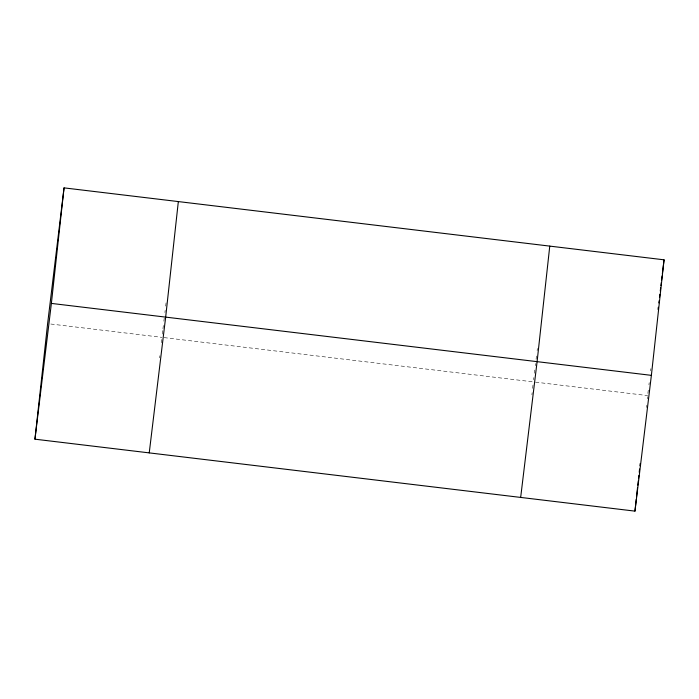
<?xml version="1.0" encoding="UTF-8"?>
<svg xmlns="http://www.w3.org/2000/svg" width="699" height="699" viewBox="0 0 699 699"><rect width="100%" height="100%" fill="white"/><g stroke="black" fill="none" stroke-linecap="round" stroke-linejoin="round"><path stroke-width="0.52" stroke-dasharray="3.5 2.62" d="M159.652 357.862L159.888 355.704M161.312 342.746L161.67 339.504M531.913 394.848L532.149 392.689M532.621 388.364L532.979 385.123M646.322 407.473L646.558 405.306M647.265 398.832L647.501 396.674M162.29 334.113L162.815 329.806M162.946 328.731L163.339 325.498M163.854 321.182L164.248 317.949M164.903 312.567L165.165 310.408M165.68 306.101L166.074 302.868M533.59 379.732L533.853 377.574M534.377 373.266L534.77 370.033M535.285 365.726L535.548 363.567M536.072 359.26L536.465 356.027M537.112 350.636L537.374 348.486M647.877 393.441L648.27 390.208M648.925 384.817L649.188 382.659M650.62 370.811L650.883 368.653M50.852 324.03L161.906 337.346M164.064 337.608L533.337 381.89M535.486 382.143L647.624 395.59"/><path stroke-width="1.05" d="M34.95 439.182L47.619 323.646L64.046 187.874L664.05 259.818L651.381 375.354L634.954 511.126L34.95 439.182L51.377 303.41L64.046 187.874M178.332 201.574L165.663 317.11L149.237 452.882M549.764 246.118L537.094 361.654L520.668 497.426M634.954 511.126L636.256 499.252M636.492 497.094L637.558 487.369M637.794 485.211L638.266 480.895M638.502 478.736L638.86 475.495M639.218 472.253L639.568 469.02M639.926 465.779L640.162 463.62M658.047 309.386L658.309 307.237M658.834 302.92L659.096 300.771M659.489 297.538L659.873 294.305M660.267 291.072L660.66 287.839M660.922 285.681L661.315 282.448M661.569 280.29L662.093 275.983M662.355 273.825L664.05 259.818M51.377 303.41L651.381 375.354"/></g></svg>
